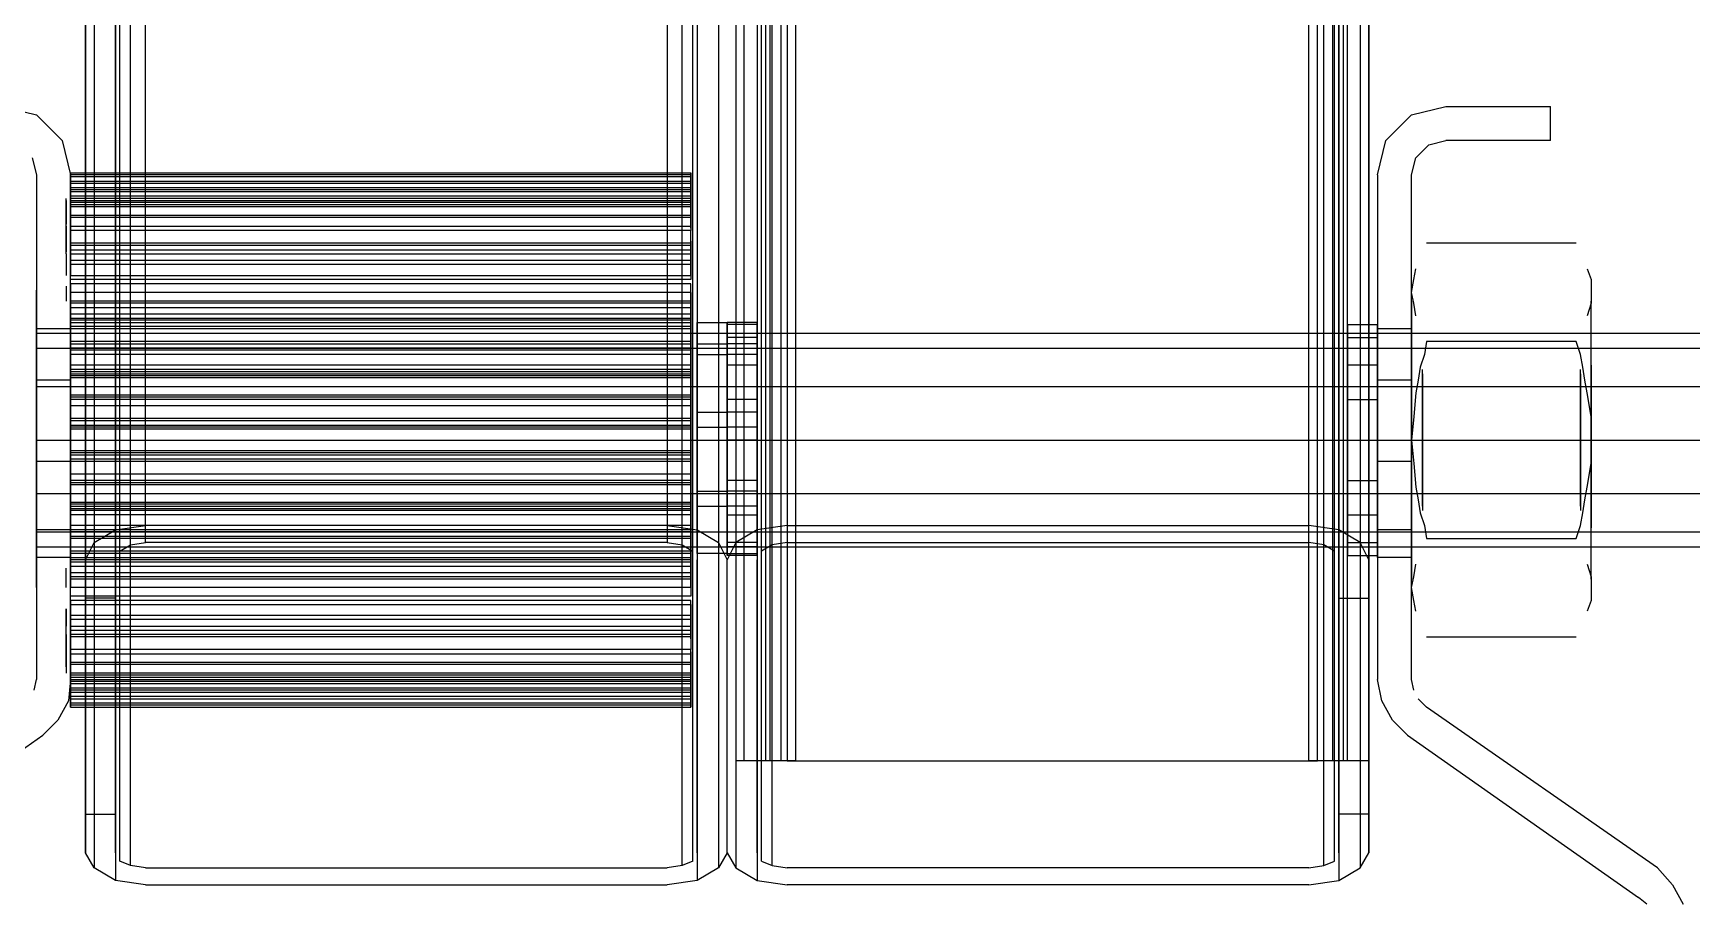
# Model space of a CAD drawing. Extents: x -0.56 to 3.72, y -0.51 to 0.52.
# Drawn here: x -0.4978 to -0.4202, y -0.4656 to -0.425 of the extents above; entities that cross this region are included whole.
import ezdxf

# ---------------------------------------------------------------- set-up
doc = ezdxf.new("R2010")
doc.units = 0
doc.layers.add('OUTLINES', color=7, linetype='Continuous', true_color=0x000009)

msp = doc.modelspace()

# ---------------------------------------------------------------- linework, layer by layer
at = {"layer": 'OUTLINES'}
for p, q in [((-0.4925, -0.448), (-0.4925, 0.4653)), ((-0.4681, 0.4653), (-0.4681, -0.448)), ((-0.4939, 0.4651), (-0.4939, -0.4482)), ((-0.4939, 0.4647), (-0.4939, -0.4482)), ((-0.4925, -0.448), (-0.4925, 0.4649)), ((-0.4681, 0.4649), (-0.4681, -0.448)), ((-0.4667, 0.4651), (-0.4667, -0.4482)), ((-0.4667, 0.4647), (-0.4667, -0.4482)), ((-0.4639, 0.4646), (-0.4639, -0.4482)), ((-0.4625, 0.4648), (-0.4625, -0.448)), ((-0.4381, -0.448), (-0.4381, 0.4648)), ((-0.4367, 0.4646), (-0.4367, -0.4482)), ((-0.4949, 0.4645), (-0.4949, -0.4488)), ((-0.4949, 0.4641), (-0.4949, -0.4488)), ((-0.4937, -0.4492), (-0.4937, 0.4641)), ((-0.4932, -0.4489), (-0.4932, 0.4644)), ((-0.4932, -0.4489), (-0.4932, 0.464)), ((-0.4925, -0.4488), (-0.4925, 0.4645)), ((-0.4925, -0.4488), (-0.4925, 0.4641)), ((-0.4681, 0.4645), (-0.4681, -0.4488)), ((-0.4681, 0.4641), (-0.4681, -0.4488)), ((-0.4674, -0.4489), (-0.4674, 0.4644)), ((-0.4674, -0.4489), (-0.4674, 0.464)), ((-0.4669, -0.4492), (-0.4669, 0.4641)), ((-0.4657, 0.4645), (-0.4657, -0.4488)), ((-0.4657, 0.4641), (-0.4657, -0.4488)), ((-0.4649, 0.464), (-0.4649, -0.4488)), ((-0.4632, -0.4489), (-0.4632, 0.4639)), ((-0.4625, 0.464), (-0.4625, -0.4488)), ((-0.4381, -0.4488), (-0.4381, 0.464)), ((-0.4374, -0.4489), (-0.4374, 0.4639)), ((-0.4357, 0.464), (-0.4357, -0.4488)), ((-0.4953, 0.4637), (-0.4953, -0.4496)), ((-0.4953, 0.4633), (-0.4953, -0.4496)), ((-0.4939, 0.4637), (-0.4939, -0.4496)), ((-0.4939, 0.4633), (-0.4939, -0.4496)), ((-0.4937, -0.4492), (-0.4937, 0.4637)), ((-0.4669, -0.4492), (-0.4669, 0.4637)), ((-0.4637, -0.4492), (-0.4637, 0.4637)), ((-0.4369, -0.4492), (-0.4369, 0.4637)), ((-0.4367, 0.4633), (-0.4367, -0.4496)), ((-0.4353, 0.4633), (-0.4353, -0.4496)), ((-0.4953, -0.4514), (-0.4953, 0.4619)), ((-0.4953, -0.4514), (-0.4953, 0.4615)), ((-0.4939, 0.4619), (-0.4939, -0.4514)), ((-0.4939, 0.4615), (-0.4939, -0.4514)), ((-0.4367, 0.4615), (-0.4367, -0.4514)), ((-0.4353, -0.4514), (-0.4353, 0.4615)), ((-0.4649, 0.459), (-0.4649, -0.459)), ((-0.4645, -0.459), (-0.4645, 0.459)), ((-0.4639, 0.459), (-0.4639, -0.459)), ((-0.4637, -0.459), (-0.4637, 0.459)), ((-0.4635, -0.459), (-0.4635, 0.459)), ((-0.4633, 0.459), (-0.4633, -0.459)), ((-0.4632, -0.459), (-0.4632, 0.459)), ((-0.4628, 0.459), (-0.4628, -0.459)), ((-0.4625, 0.459), (-0.4625, -0.459)), ((-0.4621, 0.459), (-0.4621, -0.459)), ((-0.4381, -0.459), (-0.4381, 0.459)), ((-0.4377, -0.459), (-0.4377, 0.459)), ((-0.4374, -0.459), (-0.4374, 0.459)), ((-0.437, 0.459), (-0.437, -0.459)), ((-0.4369, -0.459), (-0.4369, 0.459)), ((-0.4367, 0.459), (-0.4367, -0.459)), ((-0.4365, 0.459), (-0.4365, -0.459)), ((-0.4363, -0.459), (-0.4363, 0.459)), ((-0.4357, 0.459), (-0.4357, -0.459)), ((-0.4353, 0.459), (-0.4353, -0.459)), ((-0.4953, 0.4518), (-0.4953, -0.4615)), ((-0.4953, 0.4514), (-0.4953, -0.4615)), ((-0.4939, 0.4518), (-0.4939, -0.4615)), ((-0.4939, 0.4514), (-0.4939, -0.4615)), ((-0.4367, 0.4514), (-0.4367, -0.4615)), ((-0.4353, 0.4514), (-0.4353, -0.4615)), ((-0.4953, -0.4633), (-0.4953, 0.45)), ((-0.4939, -0.4633), (-0.4939, 0.45)), ((-0.4953, -0.4633), (-0.4953, 0.4496)), ((-0.4949, 0.4493), (-0.4949, -0.464)), ((-0.4939, -0.4633), (-0.4939, 0.4496)), ((-0.4937, -0.4637), (-0.4937, 0.4496)), ((-0.4937, -0.4637), (-0.4937, 0.4492)), ((-0.4932, -0.4639), (-0.4932, 0.4494)), ((-0.4674, -0.4639), (-0.4674, 0.4494)), ((-0.4669, -0.4637), (-0.4669, 0.4496)), ((-0.4669, -0.4637), (-0.4669, 0.4492)), ((-0.4657, 0.4493), (-0.4657, -0.464)), ((-0.4637, -0.4637), (-0.4637, 0.4492)), ((-0.4369, -0.4637), (-0.4369, 0.4492)), ((-0.4367, -0.4633), (-0.4367, 0.4496)), ((-0.4353, -0.4633), (-0.4353, 0.4496)), ((-0.4949, 0.4489), (-0.4949, -0.464)), ((-0.4939, 0.4487), (-0.4939, -0.4646)), ((-0.4939, 0.4483), (-0.4939, -0.4646)), ((-0.4932, -0.4639), (-0.4932, 0.449)), ((-0.4674, -0.4639), (-0.4674, 0.449)), ((-0.4667, 0.4487), (-0.4667, -0.4646)), ((-0.4667, 0.4483), (-0.4667, -0.4646)), ((-0.4657, 0.4489), (-0.4657, -0.464)), ((-0.4649, 0.4488), (-0.4649, -0.464)), ((-0.4632, -0.4639), (-0.4632, 0.4489)), ((-0.4374, -0.4639), (-0.4374, 0.4489)), ((-0.4357, 0.4488), (-0.4357, -0.464)), ((-0.4639, 0.4482), (-0.4639, -0.4646)), ((-0.4367, 0.4482), (-0.4367, -0.4646)), ((-0.4992, -0.4284), (-0.4976, -0.4288)), ((-0.4976, -0.4288), (-0.4964, -0.43)), ((-0.4345, -0.43), (-0.4333, -0.4288)), ((-0.4333, -0.4288), (-0.4317, -0.4284)), ((-0.4317, -0.4284), (-0.4268, -0.4284)), ((-0.4268, -0.43), (-0.4268, -0.4284)), ((-0.4964, -0.43), (-0.496, -0.4316)), ((-0.4349, -0.4316), (-0.4345, -0.43)), ((-0.4331, -0.4308), (-0.4325, -0.4302)), ((-0.4325, -0.4302), (-0.4317, -0.43)), ((-0.4268, -0.43), (-0.4317, -0.43)), ((-0.4978, -0.4308), (-0.4976, -0.4316)), ((-0.4333, -0.4316), (-0.4331, -0.4308)), ((-0.4976, -0.4316), (-0.4976, -0.4552)), ((-0.496, -0.4315), (-0.496, -0.4322)), ((-0.496, -0.4323), (-0.496, -0.4315)), ((-0.496, -0.4315), (-0.467, -0.4315)), ((-0.496, -0.4552), (-0.496, -0.4316)), ((-0.496, -0.4323), (-0.496, -0.4316)), ((-0.467, -0.4316), (-0.496, -0.4316)), ((-0.496, -0.4324), (-0.496, -0.4317)), ((-0.467, -0.4317), (-0.496, -0.4317)), ((-0.496, -0.4319), (-0.496, -0.4326)), ((-0.496, -0.4319), (-0.467, -0.4319)), ((-0.467, -0.4322), (-0.467, -0.4315)), ((-0.467, -0.4315), (-0.467, -0.4323)), ((-0.467, -0.4316), (-0.467, -0.4323)), ((-0.467, -0.4317), (-0.467, -0.4324)), ((-0.467, -0.4326), (-0.467, -0.4319)), ((-0.4349, -0.4316), (-0.4349, -0.4552)), ((-0.4333, -0.4552), (-0.4333, -0.4316)), ((-0.4962, -0.4335), (-0.4962, -0.4327)), ((-0.496, -0.4327), (-0.496, -0.432)), ((-0.467, -0.432), (-0.496, -0.432)), ((-0.467, -0.4322), (-0.496, -0.4322)), ((-0.496, -0.4329), (-0.496, -0.4322)), ((-0.467, -0.4323), (-0.496, -0.4323)), ((-0.496, -0.4323), (-0.496, -0.433)), ((-0.467, -0.4324), (-0.496, -0.4324)), ((-0.496, -0.4331), (-0.496, -0.4324)), ((-0.467, -0.4326), (-0.496, -0.4326)), ((-0.496, -0.4327), (-0.496, -0.4335)), ((-0.467, -0.4327), (-0.496, -0.4327)), ((-0.467, -0.432), (-0.467, -0.4327)), ((-0.467, -0.4322), (-0.467, -0.4329)), ((-0.467, -0.433), (-0.467, -0.4323)), ((-0.467, -0.4324), (-0.467, -0.4331)), ((-0.4962, -0.4328), (-0.4962, -0.4339)), ((-0.4962, -0.4329), (-0.4962, -0.4336)), ((-0.4962, -0.4341), (-0.4962, -0.433)), ((-0.4962, -0.4339), (-0.4962, -0.4334)), ((-0.496, -0.4328), (-0.496, -0.4335)), ((-0.496, -0.4328), (-0.467, -0.4328)), ((-0.496, -0.4339), (-0.496, -0.4328)), ((-0.496, -0.4336), (-0.496, -0.4329)), ((-0.467, -0.4329), (-0.496, -0.4329)), ((-0.496, -0.4329), (-0.496, -0.4335)), ((-0.496, -0.433), (-0.496, -0.4341)), ((-0.467, -0.433), (-0.496, -0.433)), ((-0.496, -0.4336), (-0.496, -0.433)), ((-0.496, -0.4331), (-0.496, -0.4336)), ((-0.467, -0.4331), (-0.496, -0.4331)), ((-0.496, -0.4334), (-0.496, -0.4339)), ((-0.467, -0.4335), (-0.496, -0.4335)), ((-0.496, -0.4335), (-0.496, -0.434)), ((-0.467, -0.4335), (-0.467, -0.4328)), ((-0.467, -0.4335), (-0.467, -0.4329)), ((-0.467, -0.433), (-0.467, -0.4336)), ((-0.467, -0.4336), (-0.467, -0.4331)), ((-0.467, -0.434), (-0.467, -0.4335)), ((-0.4962, -0.435), (-0.4962, -0.4339)), ((-0.4962, -0.434), (-0.4962, -0.4346)), ((-0.4962, -0.4347), (-0.4962, -0.4341)), ((-0.4962, -0.4341), (-0.4962, -0.4352)), ((-0.496, -0.4336), (-0.496, -0.4341)), ((-0.496, -0.4342), (-0.496, -0.4336)), ((-0.467, -0.4336), (-0.496, -0.4336)), ((-0.496, -0.4339), (-0.496, -0.435)), ((-0.496, -0.4346), (-0.496, -0.434)), ((-0.496, -0.434), (-0.467, -0.434)), ((-0.496, -0.4352), (-0.496, -0.4341)), ((-0.496, -0.4341), (-0.496, -0.4347)), ((-0.496, -0.4342), (-0.496, -0.4348)), ((-0.467, -0.4342), (-0.496, -0.4342)), ((-0.467, -0.4341), (-0.467, -0.4336)), ((-0.467, -0.4336), (-0.467, -0.4342)), ((-0.467, -0.4348), (-0.467, -0.4342)), ((-0.4962, -0.4344), (-0.4962, -0.4351)), ((-0.4962, -0.4353), (-0.4962, -0.4346)), ((-0.496, -0.4351), (-0.496, -0.4344)), ((-0.496, -0.4345), (-0.496, -0.4352)), ((-0.496, -0.4346), (-0.496, -0.4353)), ((-0.496, -0.4353), (-0.496, -0.4347)), ((-0.467, -0.4348), (-0.496, -0.4348)), ((-0.496, -0.4349), (-0.496, -0.4356)), ((-0.467, -0.4349), (-0.496, -0.4349)), ((-0.467, -0.4352), (-0.467, -0.4345)), ((-0.467, -0.4347), (-0.467, -0.4353)), ((-0.467, -0.4356), (-0.467, -0.4349)), ((-0.4256, -0.4348), (-0.4326, -0.4348)), ((-0.4962, -0.4353), (-0.4962, -0.4358)), ((-0.4962, -0.4358), (-0.4962, -0.4363)), ((-0.496, -0.4351), (-0.467, -0.4351)), ((-0.496, -0.4356), (-0.496, -0.4351)), ((-0.496, -0.4352), (-0.496, -0.4358)), ((-0.496, -0.4353), (-0.467, -0.4353)), ((-0.496, -0.4358), (-0.496, -0.4353)), ((-0.496, -0.4359), (-0.496, -0.4353)), ((-0.467, -0.4356), (-0.496, -0.4356)), ((-0.496, -0.4358), (-0.496, -0.4363)), ((-0.496, -0.4365), (-0.496, -0.4358)), ((-0.467, -0.4358), (-0.496, -0.4358)), ((-0.467, -0.4351), (-0.467, -0.4356)), ((-0.467, -0.4358), (-0.467, -0.4352)), ((-0.467, -0.4353), (-0.467, -0.4358)), ((-0.467, -0.4353), (-0.467, -0.4359)), ((-0.467, -0.4363), (-0.467, -0.4358)), ((-0.467, -0.4358), (-0.467, -0.4365)), ((-0.496, -0.4365), (-0.496, -0.4359)), ((-0.496, -0.4363), (-0.467, -0.4363)), ((-0.467, -0.4365), (-0.496, -0.4365)), ((-0.467, -0.4359), (-0.467, -0.4365)), ((-0.4333, -0.4371), (-0.4332, -0.4365)), ((-0.4332, -0.4365), (-0.4331, -0.436)), ((-0.4251, -0.436), (-0.4249, -0.4365)), ((-0.4249, -0.4365), (-0.4249, -0.4371)), ((-0.4976, -0.4375), (-0.4976, -0.437)), ((-0.4976, -0.4371), (-0.4976, -0.4378)), ((-0.4976, -0.4373), (-0.4976, -0.4381)), ((-0.4962, -0.4368), (-0.4962, -0.4375)), ((-0.496, -0.4367), (-0.496, -0.4375)), ((-0.467, -0.4367), (-0.496, -0.4367)), ((-0.496, -0.4375), (-0.496, -0.4368)), ((-0.496, -0.4377), (-0.496, -0.4371)), ((-0.467, -0.4371), (-0.496, -0.4371)), ((-0.467, -0.4375), (-0.467, -0.4367)), ((-0.467, -0.4371), (-0.467, -0.4377)), ((-0.4332, -0.4376), (-0.4333, -0.4371)), ((-0.4249, -0.4371), (-0.4249, -0.4376)), ((-0.4976, -0.4384), (-0.4976, -0.4375)), ((-0.4976, -0.4378), (-0.4976, -0.4387)), ((-0.4976, -0.4381), (-0.4976, -0.4391)), ((-0.467, -0.4375), (-0.496, -0.4375)), ((-0.496, -0.4375), (-0.496, -0.438)), ((-0.496, -0.4376), (-0.496, -0.4384)), ((-0.467, -0.4376), (-0.496, -0.4376)), ((-0.496, -0.4384), (-0.496, -0.4377)), ((-0.496, -0.4387), (-0.496, -0.4378)), ((-0.496, -0.4378), (-0.467, -0.4378)), ((-0.496, -0.438), (-0.496, -0.4385)), ((-0.496, -0.4381), (-0.467, -0.4381)), ((-0.467, -0.438), (-0.467, -0.4375)), ((-0.467, -0.4384), (-0.467, -0.4376)), ((-0.467, -0.4377), (-0.467, -0.4384)), ((-0.467, -0.4378), (-0.467, -0.4387)), ((-0.467, -0.4385), (-0.467, -0.438)), ((-0.4333, -0.4375), (-0.4333, -0.4381)), ((-0.4333, -0.4381), (-0.4333, -0.4386)), ((-0.4331, -0.4382), (-0.4332, -0.4376)), ((-0.4249, -0.4376), (-0.4251, -0.4382)), ((-0.4249, -0.4381), (-0.4249, -0.4375)), ((-0.4249, -0.4386), (-0.4249, -0.4381)), ((-0.4976, -0.4395), (-0.4976, -0.4384)), ((-0.4976, -0.4387), (-0.4976, -0.4399)), ((-0.496, -0.4388), (-0.4976, -0.4388)), ((-0.4976, -0.4412), (-0.4976, -0.4388)), ((-0.496, -0.4388), (-0.496, -0.4383)), ((-0.496, -0.4383), (-0.467, -0.4383)), ((-0.496, -0.439), (-0.496, -0.4384)), ((-0.496, -0.4389), (-0.496, -0.4384)), ((-0.467, -0.4384), (-0.496, -0.4384)), ((-0.496, -0.4385), (-0.467, -0.4385)), ((-0.496, -0.4385), (-0.496, -0.439)), ((-0.496, -0.4387), (-0.496, -0.4393)), ((-0.467, -0.4387), (-0.496, -0.4387)), ((-0.496, -0.4388), (-0.496, -0.4412)), ((-0.496, -0.4388), (-0.496, -0.4397)), ((-0.467, -0.4388), (-0.496, -0.4388)), ((-0.496, -0.4393), (-0.496, -0.4388)), ((-0.496, -0.4394), (-0.496, -0.4388)), ((-0.496, -0.4388), (-0.496, -0.4395)), ((-0.496, -0.4395), (-0.496, -0.4389)), ((-0.467, -0.4383), (-0.467, -0.4388)), ((-0.467, -0.4384), (-0.467, -0.439)), ((-0.467, -0.4384), (-0.467, -0.4389)), ((-0.467, -0.439), (-0.467, -0.4385)), ((-0.467, -0.4393), (-0.467, -0.4387)), ((-0.467, -0.4397), (-0.467, -0.4388)), ((-0.467, -0.4388), (-0.467, -0.4393)), ((-0.467, -0.4388), (-0.467, -0.4394)), ((-0.467, -0.4395), (-0.467, -0.4388)), ((-0.467, -0.4389), (-0.467, -0.4395)), ((-0.4667, -0.4385), (-0.4653, -0.4385)), ((-0.4667, -0.44), (-0.4667, -0.4385)), ((-0.4667, -0.4385), (-0.4667, -0.4395)), ((-0.4639, -0.4385), (-0.4653, -0.4385)), ((-0.4653, -0.4395), (-0.4653, -0.4385)), ((-0.4653, -0.4385), (-0.4653, -0.44)), ((-0.4639, -0.4386), (-0.4653, -0.4386)), ((-0.4653, -0.4392), (-0.4653, -0.4386)), ((-0.4653, -0.4386), (-0.4653, -0.4405)), ((-0.4639, -0.44), (-0.4639, -0.4385)), ((-0.4639, -0.4385), (-0.4639, -0.4395)), ((-0.4639, -0.4405), (-0.4639, -0.4386)), ((-0.4639, -0.4386), (-0.4639, -0.4392)), ((-0.4363, -0.4386), (-0.4349, -0.4386)), ((-0.4363, -0.4386), (-0.4363, -0.4405)), ((-0.4363, -0.4392), (-0.4363, -0.4386)), ((-0.4349, -0.4386), (-0.4349, -0.4392)), ((-0.4349, -0.4405), (-0.4349, -0.4386)), ((-0.4333, -0.4388), (-0.4349, -0.4388)), ((-0.4349, -0.4412), (-0.4349, -0.4388)), ((-0.4333, -0.4386), (-0.4333, -0.4393)), ((-0.4333, -0.4388), (-0.4333, -0.4412)), ((-0.4249, -0.4393), (-0.4249, -0.4386)), ((-0.4976, -0.439), (-0.4185, -0.439)), ((-0.4976, -0.4391), (-0.4976, -0.4404)), ((-0.4976, -0.4397), (-0.4976, -0.4392)), ((-0.4976, -0.4408), (-0.4976, -0.4395)), ((-0.4976, -0.4397), (-0.4185, -0.4397)), ((-0.4976, -0.4405), (-0.4976, -0.4397)), ((-0.496, -0.4395), (-0.496, -0.439)), ((-0.496, -0.4393), (-0.496, -0.44)), ((-0.496, -0.4398), (-0.496, -0.4393)), ((-0.467, -0.4394), (-0.496, -0.4394)), ((-0.496, -0.4394), (-0.496, -0.4399)), ((-0.496, -0.4401), (-0.496, -0.4394)), ((-0.496, -0.44), (-0.496, -0.4395)), ((-0.496, -0.4403), (-0.496, -0.4395)), ((-0.496, -0.4395), (-0.467, -0.4395)), ((-0.496, -0.4395), (-0.496, -0.4402)), ((-0.467, -0.4397), (-0.496, -0.4397)), ((-0.467, -0.439), (-0.467, -0.4395)), ((-0.467, -0.44), (-0.467, -0.4393)), ((-0.467, -0.4393), (-0.467, -0.4398)), ((-0.467, -0.4399), (-0.467, -0.4394)), ((-0.467, -0.4394), (-0.467, -0.4401)), ((-0.467, -0.4395), (-0.467, -0.44)), ((-0.467, -0.4395), (-0.467, -0.4403)), ((-0.467, -0.4402), (-0.467, -0.4395)), ((-0.4667, -0.4395), (-0.4653, -0.4395)), ((-0.4667, -0.4395), (-0.4667, -0.4427)), ((-0.4639, -0.4392), (-0.4653, -0.4392)), ((-0.4653, -0.4421), (-0.4653, -0.4392)), ((-0.4639, -0.4395), (-0.4653, -0.4395)), ((-0.4653, -0.4427), (-0.4653, -0.4395)), ((-0.4639, -0.4392), (-0.4639, -0.4421)), ((-0.4639, -0.4395), (-0.4639, -0.4427)), ((-0.4363, -0.4392), (-0.4349, -0.4392)), ((-0.4363, -0.4421), (-0.4363, -0.4392)), ((-0.4349, -0.4392), (-0.4349, -0.4421)), ((-0.4333, -0.4393), (-0.4333, -0.44)), ((-0.4326, -0.4394), (-0.4327, -0.44)), ((-0.4256, -0.4394), (-0.4326, -0.4394)), ((-0.4254, -0.44), (-0.4256, -0.4394)), ((-0.4249, -0.44), (-0.4249, -0.4393)), ((-0.4976, -0.4399), (-0.4976, -0.4413)), ((-0.4976, -0.4404), (-0.4976, -0.4418)), ((-0.496, -0.4398), (-0.496, -0.4407)), ((-0.467, -0.4398), (-0.496, -0.4398)), ((-0.496, -0.4399), (-0.496, -0.4404)), ((-0.496, -0.44), (-0.496, -0.4408)), ((-0.496, -0.441), (-0.496, -0.44)), ((-0.467, -0.44), (-0.496, -0.44)), ((-0.496, -0.4409), (-0.496, -0.4401)), ((-0.496, -0.4402), (-0.496, -0.4411)), ((-0.496, -0.4412), (-0.496, -0.4403)), ((-0.496, -0.4404), (-0.496, -0.4409)), ((-0.467, -0.4407), (-0.467, -0.4398)), ((-0.467, -0.4404), (-0.467, -0.4399)), ((-0.467, -0.4408), (-0.467, -0.44)), ((-0.467, -0.44), (-0.467, -0.441)), ((-0.467, -0.4401), (-0.467, -0.4409)), ((-0.467, -0.4411), (-0.467, -0.4402)), ((-0.467, -0.4403), (-0.467, -0.4412)), ((-0.467, -0.4409), (-0.467, -0.4404)), ((-0.4667, -0.44), (-0.4653, -0.44)), ((-0.4667, -0.4434), (-0.4667, -0.44)), ((-0.4639, -0.44), (-0.4653, -0.44)), ((-0.4653, -0.44), (-0.4653, -0.4434)), ((-0.4639, -0.4434), (-0.4639, -0.44)), ((-0.4333, -0.4399), (-0.4333, -0.4404)), ((-0.4333, -0.44), (-0.4333, -0.4407)), ((-0.4333, -0.4404), (-0.4333, -0.4409)), ((-0.4327, -0.44), (-0.4329, -0.4406)), ((-0.4253, -0.4406), (-0.4254, -0.44)), ((-0.4249, -0.4404), (-0.4249, -0.4399)), ((-0.4249, -0.4407), (-0.4249, -0.44)), ((-0.4249, -0.4409), (-0.4249, -0.4404)), ((-0.4976, -0.4415), (-0.4976, -0.4405)), ((-0.4976, -0.4423), (-0.4976, -0.4408)), ((-0.496, -0.4412), (-0.4976, -0.4412)), ((-0.4976, -0.445), (-0.4976, -0.4412)), ((-0.496, -0.4405), (-0.496, -0.441)), ((-0.467, -0.4405), (-0.496, -0.4405)), ((-0.467, -0.4407), (-0.496, -0.4407)), ((-0.496, -0.4408), (-0.496, -0.4418)), ((-0.496, -0.4408), (-0.467, -0.4408)), ((-0.496, -0.4413), (-0.496, -0.4408)), ((-0.496, -0.4409), (-0.467, -0.4409)), ((-0.496, -0.4419), (-0.496, -0.4409)), ((-0.467, -0.441), (-0.496, -0.441)), ((-0.496, -0.441), (-0.496, -0.4415)), ((-0.496, -0.4411), (-0.496, -0.442)), ((-0.467, -0.4411), (-0.496, -0.4411)), ((-0.496, -0.4412), (-0.496, -0.445)), ((-0.496, -0.4421), (-0.496, -0.4412)), ((-0.467, -0.441), (-0.467, -0.4405)), ((-0.467, -0.4418), (-0.467, -0.4408)), ((-0.467, -0.4408), (-0.467, -0.4413)), ((-0.467, -0.4409), (-0.467, -0.4419)), ((-0.467, -0.4415), (-0.467, -0.441)), ((-0.467, -0.442), (-0.467, -0.4411)), ((-0.467, -0.4412), (-0.467, -0.4421)), ((-0.4639, -0.4405), (-0.4653, -0.4405)), ((-0.4653, -0.4405), (-0.4653, -0.444)), ((-0.4639, -0.444), (-0.4639, -0.4405)), ((-0.4349, -0.4405), (-0.4363, -0.4405)), ((-0.4363, -0.4405), (-0.4363, -0.444)), ((-0.4349, -0.444), (-0.4349, -0.4405)), ((-0.4333, -0.4412), (-0.4349, -0.4412)), ((-0.4349, -0.445), (-0.4349, -0.4412)), ((-0.4333, -0.4411), (-0.4333, -0.4405)), ((-0.4333, -0.4407), (-0.4333, -0.4415)), ((-0.4333, -0.4409), (-0.4333, -0.4415)), ((-0.4333, -0.4417), (-0.4333, -0.4411)), ((-0.4333, -0.4412), (-0.4333, -0.445)), ((-0.433, -0.4412), (-0.4331, -0.4418)), ((-0.4329, -0.4406), (-0.433, -0.4412)), ((-0.4328, -0.4412), (-0.4328, -0.4407)), ((-0.4328, -0.4409), (-0.4328, -0.4414)), ((-0.4328, -0.4417), (-0.4328, -0.4412)), ((-0.4254, -0.4412), (-0.4254, -0.4407)), ((-0.4254, -0.4409), (-0.4254, -0.4414)), ((-0.4254, -0.4417), (-0.4254, -0.4412)), ((-0.4252, -0.4412), (-0.4253, -0.4406)), ((-0.4251, -0.4418), (-0.4252, -0.4412)), ((-0.4249, -0.4405), (-0.4249, -0.4411)), ((-0.4249, -0.4415), (-0.4249, -0.4407)), ((-0.4249, -0.4415), (-0.4249, -0.4409)), ((-0.4249, -0.4411), (-0.4249, -0.4417)), ((-0.4976, -0.4413), (-0.4976, -0.4428)), ((-0.4976, -0.4415), (-0.4185, -0.4415)), ((-0.4976, -0.4415), (-0.4976, -0.4427)), ((-0.4976, -0.4418), (-0.4976, -0.4433)), ((-0.496, -0.4418), (-0.496, -0.4413)), ((-0.496, -0.4415), (-0.496, -0.442)), ((-0.496, -0.4418), (-0.496, -0.4428)), ((-0.496, -0.4424), (-0.496, -0.4418)), ((-0.467, -0.4419), (-0.496, -0.4419)), ((-0.496, -0.4419), (-0.496, -0.4424)), ((-0.496, -0.4429), (-0.496, -0.4419)), ((-0.467, -0.442), (-0.496, -0.442)), ((-0.496, -0.442), (-0.496, -0.443)), ((-0.467, -0.4413), (-0.467, -0.4418)), ((-0.467, -0.442), (-0.467, -0.4415)), ((-0.467, -0.4428), (-0.467, -0.4418)), ((-0.467, -0.4418), (-0.467, -0.4424)), ((-0.467, -0.4424), (-0.467, -0.4419)), ((-0.467, -0.4419), (-0.467, -0.4429)), ((-0.467, -0.443), (-0.467, -0.442)), ((-0.4333, -0.4415), (-0.4333, -0.4421)), ((-0.4333, -0.4415), (-0.4333, -0.4423)), ((-0.4333, -0.4424), (-0.4333, -0.4417)), ((-0.4331, -0.4418), (-0.4332, -0.4429)), ((-0.4328, -0.4414), (-0.4328, -0.4419)), ((-0.4328, -0.4423), (-0.4328, -0.4417)), ((-0.4328, -0.4419), (-0.4328, -0.4425)), ((-0.4254, -0.4414), (-0.4254, -0.4419)), ((-0.4254, -0.4423), (-0.4254, -0.4417)), ((-0.4254, -0.4419), (-0.4254, -0.4425)), ((-0.4249, -0.4429), (-0.4251, -0.4418)), ((-0.4249, -0.4421), (-0.4249, -0.4415)), ((-0.4249, -0.4423), (-0.4249, -0.4415)), ((-0.4249, -0.4417), (-0.4249, -0.4424)), ((-0.4976, -0.4439), (-0.4976, -0.4423)), ((-0.4976, -0.4427), (-0.4976, -0.444)), ((-0.4976, -0.4428), (-0.4976, -0.4444)), ((-0.496, -0.4432), (-0.496, -0.4421)), ((-0.496, -0.4421), (-0.496, -0.4431)), ((-0.467, -0.4421), (-0.496, -0.4421)), ((-0.496, -0.4424), (-0.496, -0.443)), ((-0.496, -0.4434), (-0.496, -0.4424)), ((-0.467, -0.4424), (-0.496, -0.4424)), ((-0.496, -0.4428), (-0.496, -0.4438)), ((-0.467, -0.4421), (-0.467, -0.4432)), ((-0.467, -0.4431), (-0.467, -0.4421)), ((-0.467, -0.443), (-0.467, -0.4424)), ((-0.467, -0.4424), (-0.467, -0.4434)), ((-0.467, -0.4438), (-0.467, -0.4428)), ((-0.4667, -0.4427), (-0.4653, -0.4427)), ((-0.4667, -0.4427), (-0.4667, -0.4464)), ((-0.4639, -0.4421), (-0.4653, -0.4421)), ((-0.4653, -0.4459), (-0.4653, -0.4421)), ((-0.4639, -0.4427), (-0.4653, -0.4427)), ((-0.4653, -0.4464), (-0.4653, -0.4427)), ((-0.4639, -0.4421), (-0.4639, -0.4459)), ((-0.4639, -0.4427), (-0.4639, -0.4464)), ((-0.4363, -0.4421), (-0.4349, -0.4421)), ((-0.4363, -0.4459), (-0.4363, -0.4421)), ((-0.4349, -0.4421), (-0.4349, -0.4459)), ((-0.4333, -0.4421), (-0.4333, -0.4428)), ((-0.4333, -0.4423), (-0.4333, -0.4432)), ((-0.4333, -0.4431), (-0.4333, -0.4424)), ((-0.4333, -0.4428), (-0.4333, -0.4435)), ((-0.4328, -0.4429), (-0.4328, -0.4423)), ((-0.4328, -0.4425), (-0.4328, -0.4431)), ((-0.4254, -0.4429), (-0.4254, -0.4423)), ((-0.4254, -0.4425), (-0.4254, -0.4431)), ((-0.4249, -0.4428), (-0.4249, -0.4421)), ((-0.4249, -0.4432), (-0.4249, -0.4423)), ((-0.4249, -0.4424), (-0.4249, -0.4431)), ((-0.4249, -0.4435), (-0.4249, -0.4428)), ((-0.4976, -0.4433), (-0.4976, -0.4449)), ((-0.496, -0.4439), (-0.496, -0.4429)), ((-0.496, -0.443), (-0.496, -0.4435)), ((-0.467, -0.443), (-0.496, -0.443)), ((-0.496, -0.443), (-0.496, -0.4436)), ((-0.496, -0.443), (-0.496, -0.4441)), ((-0.467, -0.4431), (-0.496, -0.4431)), ((-0.496, -0.4442), (-0.496, -0.4432)), ((-0.496, -0.4433), (-0.467, -0.4433)), ((-0.496, -0.4439), (-0.496, -0.4433)), ((-0.467, -0.4434), (-0.496, -0.4434)), ((-0.496, -0.4435), (-0.496, -0.4445)), ((-0.467, -0.4435), (-0.496, -0.4435)), ((-0.467, -0.4429), (-0.467, -0.4439)), ((-0.467, -0.4435), (-0.467, -0.443)), ((-0.467, -0.4436), (-0.467, -0.443)), ((-0.467, -0.4441), (-0.467, -0.443)), ((-0.467, -0.4432), (-0.467, -0.4442)), ((-0.467, -0.4433), (-0.467, -0.4439)), ((-0.467, -0.4445), (-0.467, -0.4435)), ((-0.4667, -0.4434), (-0.4653, -0.4434)), ((-0.4667, -0.4471), (-0.4667, -0.4434)), ((-0.4639, -0.4434), (-0.4653, -0.4434)), ((-0.4653, -0.4434), (-0.4653, -0.4471)), ((-0.4639, -0.4471), (-0.4639, -0.4434)), ((-0.4332, -0.4429), (-0.4333, -0.444)), ((-0.4333, -0.4438), (-0.4333, -0.4431)), ((-0.4333, -0.4432), (-0.4333, -0.444)), ((-0.4333, -0.4435), (-0.4333, -0.4442)), ((-0.4328, -0.4436), (-0.4328, -0.4429)), ((-0.4328, -0.4431), (-0.4328, -0.4438)), ((-0.4254, -0.4436), (-0.4254, -0.4429)), ((-0.4254, -0.4431), (-0.4254, -0.4438)), ((-0.4249, -0.444), (-0.4249, -0.4429)), ((-0.4249, -0.4431), (-0.4249, -0.4438)), ((-0.4249, -0.444), (-0.4249, -0.4432)), ((-0.4249, -0.4442), (-0.4249, -0.4435)), ((-0.4976, -0.4454), (-0.4976, -0.4439)), ((-0.4976, -0.444), (-0.4185, -0.444)), ((-0.4976, -0.444), (-0.4976, -0.4453)), ((-0.496, -0.4436), (-0.496, -0.4441)), ((-0.496, -0.4438), (-0.496, -0.4448)), ((-0.496, -0.4444), (-0.496, -0.4439)), ((-0.496, -0.445), (-0.496, -0.4439)), ((-0.496, -0.4441), (-0.496, -0.4447)), ((-0.496, -0.4441), (-0.496, -0.4451)), ((-0.496, -0.4452), (-0.496, -0.4442)), ((-0.467, -0.4441), (-0.467, -0.4436)), ((-0.467, -0.4448), (-0.467, -0.4438)), ((-0.467, -0.4439), (-0.467, -0.4444)), ((-0.467, -0.4439), (-0.467, -0.445)), ((-0.467, -0.4447), (-0.467, -0.4441)), ((-0.467, -0.4451), (-0.467, -0.4441)), ((-0.467, -0.4442), (-0.467, -0.4452)), ((-0.4639, -0.444), (-0.4653, -0.444)), ((-0.4653, -0.444), (-0.4653, -0.4475)), ((-0.4639, -0.4475), (-0.4639, -0.444)), ((-0.4363, -0.444), (-0.4349, -0.444)), ((-0.4363, -0.444), (-0.4363, -0.4475)), ((-0.4349, -0.4475), (-0.4349, -0.444)), ((-0.4333, -0.4445), (-0.4333, -0.4438)), ((-0.4333, -0.444), (-0.4333, -0.4448)), ((-0.4333, -0.444), (-0.4332, -0.4451)), ((-0.4333, -0.4442), (-0.4333, -0.4449)), ((-0.4328, -0.4442), (-0.4328, -0.4436)), ((-0.4328, -0.4438), (-0.4328, -0.4444)), ((-0.4328, -0.4449), (-0.4328, -0.4442)), ((-0.4254, -0.4442), (-0.4254, -0.4436)), ((-0.4254, -0.4438), (-0.4254, -0.4444)), ((-0.4254, -0.4449), (-0.4254, -0.4442)), ((-0.4249, -0.4438), (-0.4249, -0.4445)), ((-0.4249, -0.4448), (-0.4249, -0.444)), ((-0.4249, -0.4451), (-0.4249, -0.444)), ((-0.4249, -0.4449), (-0.4249, -0.4442)), ((-0.4976, -0.4444), (-0.4976, -0.4459)), ((-0.4976, -0.4449), (-0.4976, -0.4464)), ((-0.496, -0.445), (-0.4976, -0.445)), ((-0.4976, -0.4482), (-0.4976, -0.445)), ((-0.496, -0.445), (-0.496, -0.4444)), ((-0.467, -0.4445), (-0.496, -0.4445)), ((-0.496, -0.445), (-0.496, -0.4445)), ((-0.496, -0.4446), (-0.496, -0.4456)), ((-0.467, -0.4446), (-0.496, -0.4446)), ((-0.496, -0.4447), (-0.467, -0.4447)), ((-0.496, -0.4448), (-0.496, -0.4459)), ((-0.496, -0.4459), (-0.496, -0.4449)), ((-0.467, -0.4449), (-0.496, -0.4449)), ((-0.496, -0.445), (-0.496, -0.4482)), ((-0.496, -0.4456), (-0.496, -0.445)), ((-0.467, -0.445), (-0.496, -0.445)), ((-0.496, -0.446), (-0.496, -0.445)), ((-0.496, -0.4451), (-0.496, -0.4461)), ((-0.467, -0.4444), (-0.467, -0.445)), ((-0.467, -0.4445), (-0.467, -0.445)), ((-0.467, -0.4456), (-0.467, -0.4446)), ((-0.467, -0.4459), (-0.467, -0.4448)), ((-0.467, -0.4449), (-0.467, -0.4459)), ((-0.467, -0.445), (-0.467, -0.4456)), ((-0.467, -0.445), (-0.467, -0.446)), ((-0.467, -0.4461), (-0.467, -0.4451)), ((-0.4333, -0.445), (-0.4349, -0.445)), ((-0.4349, -0.4482), (-0.4349, -0.445)), ((-0.4333, -0.4452), (-0.4333, -0.4445)), ((-0.4333, -0.4448), (-0.4333, -0.4457)), ((-0.4333, -0.4449), (-0.4333, -0.4456)), ((-0.4333, -0.445), (-0.4333, -0.4482)), ((-0.4332, -0.4451), (-0.4331, -0.4462)), ((-0.4328, -0.4444), (-0.4328, -0.4451)), ((-0.4328, -0.4455), (-0.4328, -0.4449)), ((-0.4328, -0.4451), (-0.4328, -0.4457)), ((-0.4254, -0.4444), (-0.4254, -0.4451)), ((-0.4254, -0.4455), (-0.4254, -0.4449)), ((-0.4254, -0.4451), (-0.4254, -0.4457)), ((-0.4251, -0.4462), (-0.4249, -0.4451)), ((-0.4249, -0.4445), (-0.4249, -0.4452)), ((-0.4249, -0.4457), (-0.4249, -0.4448)), ((-0.4249, -0.4456), (-0.4249, -0.4449)), ((-0.4976, -0.4453), (-0.4976, -0.4465)), ((-0.4976, -0.4469), (-0.4976, -0.4454)), ((-0.4976, -0.4459), (-0.4976, -0.4474)), ((-0.496, -0.4462), (-0.496, -0.4452)), ((-0.496, -0.4461), (-0.496, -0.4456)), ((-0.467, -0.4456), (-0.496, -0.4456)), ((-0.496, -0.4456), (-0.496, -0.4462)), ((-0.496, -0.4459), (-0.496, -0.4468)), ((-0.467, -0.4459), (-0.496, -0.4459)), ((-0.467, -0.4452), (-0.467, -0.4462)), ((-0.467, -0.4456), (-0.467, -0.4461)), ((-0.467, -0.4462), (-0.467, -0.4456)), ((-0.467, -0.4468), (-0.467, -0.4459)), ((-0.4639, -0.4459), (-0.4653, -0.4459)), ((-0.4653, -0.4488), (-0.4653, -0.4459)), ((-0.4639, -0.4459), (-0.4639, -0.4488)), ((-0.4363, -0.4459), (-0.4349, -0.4459)), ((-0.4363, -0.4488), (-0.4363, -0.4459)), ((-0.4349, -0.4459), (-0.4349, -0.4488)), ((-0.4333, -0.4459), (-0.4333, -0.4452)), ((-0.4333, -0.4456), (-0.4333, -0.4463)), ((-0.4333, -0.4457), (-0.4333, -0.4465)), ((-0.4333, -0.4465), (-0.4333, -0.4459)), ((-0.4328, -0.4461), (-0.4328, -0.4455)), ((-0.4328, -0.4457), (-0.4328, -0.4463)), ((-0.4254, -0.4461), (-0.4254, -0.4455)), ((-0.4254, -0.4457), (-0.4254, -0.4463)), ((-0.4249, -0.4452), (-0.4249, -0.4459)), ((-0.4249, -0.4463), (-0.4249, -0.4456)), ((-0.4249, -0.4465), (-0.4249, -0.4457)), ((-0.4249, -0.4459), (-0.4249, -0.4465)), ((-0.4976, -0.4464), (-0.4976, -0.4478)), ((-0.4976, -0.4465), (-0.4185, -0.4465)), ((-0.4976, -0.4465), (-0.4976, -0.4475)), ((-0.496, -0.446), (-0.496, -0.4469)), ((-0.467, -0.446), (-0.496, -0.446)), ((-0.496, -0.4465), (-0.496, -0.446)), ((-0.467, -0.4461), (-0.496, -0.4461)), ((-0.496, -0.4461), (-0.496, -0.4471)), ((-0.496, -0.4472), (-0.496, -0.4462)), ((-0.496, -0.4462), (-0.496, -0.4467)), ((-0.496, -0.447), (-0.496, -0.4465)), ((-0.467, -0.4469), (-0.467, -0.446)), ((-0.467, -0.446), (-0.467, -0.4465)), ((-0.467, -0.4471), (-0.467, -0.4461)), ((-0.467, -0.4462), (-0.467, -0.4472)), ((-0.467, -0.4467), (-0.467, -0.4462)), ((-0.467, -0.4465), (-0.467, -0.447)), ((-0.4667, -0.4464), (-0.4653, -0.4464)), ((-0.4667, -0.4464), (-0.4667, -0.449)), ((-0.4639, -0.4464), (-0.4653, -0.4464)), ((-0.4653, -0.449), (-0.4653, -0.4464)), ((-0.4639, -0.4464), (-0.4639, -0.449)), ((-0.4333, -0.4463), (-0.4333, -0.4469)), ((-0.4333, -0.4471), (-0.4333, -0.4465)), ((-0.4333, -0.4465), (-0.4333, -0.4473)), ((-0.4331, -0.4462), (-0.433, -0.4468)), ((-0.4328, -0.4466), (-0.4328, -0.4461)), ((-0.4328, -0.4463), (-0.4328, -0.4468)), ((-0.4328, -0.4471), (-0.4328, -0.4466)), ((-0.4254, -0.4466), (-0.4254, -0.4461)), ((-0.4254, -0.4463), (-0.4254, -0.4468)), ((-0.4254, -0.4471), (-0.4254, -0.4466)), ((-0.4252, -0.4468), (-0.4251, -0.4462)), ((-0.4249, -0.4469), (-0.4249, -0.4463)), ((-0.4249, -0.4465), (-0.4249, -0.4471)), ((-0.4249, -0.4473), (-0.4249, -0.4465)), ((-0.4976, -0.4483), (-0.4976, -0.4469)), ((-0.4976, -0.4474), (-0.4976, -0.4487)), ((-0.496, -0.4467), (-0.496, -0.4472)), ((-0.496, -0.4468), (-0.496, -0.4477)), ((-0.496, -0.4469), (-0.467, -0.4469)), ((-0.496, -0.4478), (-0.496, -0.4469)), ((-0.496, -0.4475), (-0.496, -0.447)), ((-0.496, -0.447), (-0.496, -0.448)), ((-0.467, -0.447), (-0.496, -0.447)), ((-0.496, -0.4471), (-0.467, -0.4471)), ((-0.496, -0.4476), (-0.496, -0.4471)), ((-0.496, -0.4471), (-0.496, -0.4479)), ((-0.496, -0.448), (-0.496, -0.4472)), ((-0.496, -0.4472), (-0.467, -0.4472)), ((-0.496, -0.4482), (-0.496, -0.4473)), ((-0.467, -0.4473), (-0.496, -0.4473)), ((-0.467, -0.4472), (-0.467, -0.4467)), ((-0.467, -0.4477), (-0.467, -0.4468)), ((-0.467, -0.4469), (-0.467, -0.4478)), ((-0.467, -0.447), (-0.467, -0.4475)), ((-0.467, -0.448), (-0.467, -0.447)), ((-0.467, -0.4471), (-0.467, -0.4476)), ((-0.467, -0.4479), (-0.467, -0.4471)), ((-0.467, -0.4472), (-0.467, -0.448)), ((-0.467, -0.4473), (-0.467, -0.4482)), ((-0.4667, -0.4471), (-0.4653, -0.4471)), ((-0.4667, -0.4493), (-0.4667, -0.4471)), ((-0.4639, -0.4471), (-0.4653, -0.4471)), ((-0.4653, -0.4471), (-0.4653, -0.4493)), ((-0.4639, -0.4493), (-0.4639, -0.4471)), ((-0.4333, -0.4469), (-0.4333, -0.4475)), ((-0.4333, -0.4476), (-0.4333, -0.4471)), ((-0.4333, -0.4473), (-0.4333, -0.448)), ((-0.433, -0.4468), (-0.4329, -0.4474)), ((-0.4329, -0.4474), (-0.4327, -0.448)), ((-0.4328, -0.4468), (-0.4328, -0.4473)), ((-0.4254, -0.4468), (-0.4254, -0.4473)), ((-0.4254, -0.448), (-0.4253, -0.4474)), ((-0.4253, -0.4474), (-0.4252, -0.4468)), ((-0.4249, -0.4475), (-0.4249, -0.4469)), ((-0.4249, -0.4471), (-0.4249, -0.4476)), ((-0.4249, -0.448), (-0.4249, -0.4473)), ((-0.4976, -0.4475), (-0.4976, -0.4483)), ((-0.4976, -0.4478), (-0.4976, -0.4491)), ((-0.496, -0.4482), (-0.4976, -0.4482)), ((-0.4976, -0.4495), (-0.4976, -0.4482)), ((-0.467, -0.4475), (-0.496, -0.4475)), ((-0.496, -0.4481), (-0.496, -0.4476)), ((-0.496, -0.4477), (-0.496, -0.4485)), ((-0.496, -0.4485), (-0.496, -0.4478)), ((-0.496, -0.4479), (-0.496, -0.4486)), ((-0.496, -0.448), (-0.496, -0.4485)), ((-0.496, -0.4487), (-0.496, -0.448)), ((-0.467, -0.448), (-0.496, -0.448)), ((-0.496, -0.4486), (-0.496, -0.4481)), ((-0.496, -0.4495), (-0.496, -0.4482)), ((-0.467, -0.4482), (-0.496, -0.4482)), ((-0.496, -0.4482), (-0.496, -0.4487)), ((-0.4949, -0.4488), (-0.4939, -0.4482)), ((-0.4939, -0.4482), (-0.4925, -0.448)), ((-0.4681, -0.448), (-0.4925, -0.448)), ((-0.4681, -0.448), (-0.4667, -0.4482)), ((-0.467, -0.4476), (-0.467, -0.4481)), ((-0.467, -0.4485), (-0.467, -0.4477)), ((-0.467, -0.4478), (-0.467, -0.4485)), ((-0.467, -0.4486), (-0.467, -0.4479)), ((-0.467, -0.4485), (-0.467, -0.448)), ((-0.467, -0.448), (-0.467, -0.4487)), ((-0.467, -0.4481), (-0.467, -0.4486)), ((-0.467, -0.4487), (-0.467, -0.4482)), ((-0.4667, -0.4482), (-0.4657, -0.4488)), ((-0.4653, -0.4475), (-0.4639, -0.4475)), ((-0.4653, -0.4475), (-0.4653, -0.4494)), ((-0.4639, -0.4482), (-0.4649, -0.4488)), ((-0.4639, -0.4494), (-0.4639, -0.4475)), ((-0.4625, -0.448), (-0.4639, -0.4482)), ((-0.4625, -0.448), (-0.4381, -0.448)), ((-0.4367, -0.4482), (-0.4381, -0.448)), ((-0.4357, -0.4488), (-0.4367, -0.4482)), ((-0.4363, -0.4475), (-0.4349, -0.4475)), ((-0.4363, -0.4475), (-0.4363, -0.4494)), ((-0.4349, -0.4494), (-0.4349, -0.4475)), ((-0.4333, -0.4482), (-0.4349, -0.4482)), ((-0.4349, -0.4495), (-0.4349, -0.4482)), ((-0.4333, -0.4481), (-0.4333, -0.4476)), ((-0.4333, -0.448), (-0.4333, -0.4487)), ((-0.4333, -0.4495), (-0.4333, -0.4482)), ((-0.4327, -0.448), (-0.4326, -0.4486)), ((-0.4256, -0.4486), (-0.4254, -0.448)), ((-0.4249, -0.4476), (-0.4249, -0.4481)), ((-0.4249, -0.4487), (-0.4249, -0.448)), ((-0.4976, -0.4483), (-0.4185, -0.4483)), ((-0.4976, -0.4494), (-0.4976, -0.4483)), ((-0.4976, -0.4483), (-0.4976, -0.4488)), ((-0.4976, -0.4487), (-0.4976, -0.4498)), ((-0.4976, -0.449), (-0.4185, -0.449)), ((-0.496, -0.4492), (-0.496, -0.4483)), ((-0.467, -0.4483), (-0.496, -0.4483)), ((-0.496, -0.4485), (-0.496, -0.449)), ((-0.496, -0.4485), (-0.496, -0.4491)), ((-0.496, -0.4485), (-0.467, -0.4485)), ((-0.496, -0.4492), (-0.496, -0.4485)), ((-0.467, -0.4486), (-0.496, -0.4486)), ((-0.496, -0.4486), (-0.496, -0.4492)), ((-0.496, -0.4493), (-0.496, -0.4487)), ((-0.496, -0.4487), (-0.496, -0.4492)), ((-0.496, -0.449), (-0.496, -0.4496)), ((-0.496, -0.4495), (-0.496, -0.449)), ((-0.4953, -0.4496), (-0.4949, -0.4488)), ((-0.4937, -0.4492), (-0.4932, -0.4489)), ((-0.4932, -0.4489), (-0.4925, -0.4488)), ((-0.4681, -0.4488), (-0.4925, -0.4488)), ((-0.4681, -0.4488), (-0.4674, -0.4489)), ((-0.4674, -0.4489), (-0.4669, -0.4492)), ((-0.467, -0.4483), (-0.467, -0.4492)), ((-0.467, -0.449), (-0.467, -0.4485)), ((-0.467, -0.4491), (-0.467, -0.4485)), ((-0.467, -0.4485), (-0.467, -0.4492)), ((-0.467, -0.4492), (-0.467, -0.4486)), ((-0.467, -0.4487), (-0.467, -0.4493)), ((-0.467, -0.4492), (-0.467, -0.4487)), ((-0.467, -0.4496), (-0.467, -0.449)), ((-0.467, -0.449), (-0.467, -0.4495)), ((-0.4667, -0.449), (-0.4653, -0.449)), ((-0.4657, -0.4488), (-0.4653, -0.4496)), ((-0.4639, -0.4488), (-0.4653, -0.4488)), ((-0.4653, -0.4494), (-0.4653, -0.4488)), ((-0.4649, -0.4488), (-0.4653, -0.4496)), ((-0.4639, -0.449), (-0.4653, -0.449)), ((-0.4639, -0.4488), (-0.4639, -0.4494)), ((-0.4632, -0.4489), (-0.4637, -0.4492)), ((-0.4625, -0.4488), (-0.4632, -0.4489)), ((-0.4625, -0.4488), (-0.4381, -0.4488)), ((-0.4374, -0.4489), (-0.4381, -0.4488)), ((-0.4369, -0.4492), (-0.4374, -0.4489)), ((-0.4363, -0.4488), (-0.4349, -0.4488)), ((-0.4363, -0.4494), (-0.4363, -0.4488)), ((-0.4353, -0.4496), (-0.4357, -0.4488)), ((-0.4349, -0.4488), (-0.4349, -0.4494)), ((-0.4333, -0.4487), (-0.4333, -0.4494)), ((-0.4326, -0.4486), (-0.4256, -0.4486)), ((-0.4249, -0.4494), (-0.4249, -0.4487)), ((-0.4976, -0.4491), (-0.4976, -0.4501)), ((-0.4976, -0.4503), (-0.4976, -0.4494)), ((-0.496, -0.4495), (-0.4976, -0.4495)), ((-0.496, -0.4491), (-0.496, -0.4496)), ((-0.467, -0.4492), (-0.496, -0.4492)), ((-0.496, -0.4492), (-0.496, -0.4497)), ((-0.496, -0.4493), (-0.496, -0.4502)), ((-0.467, -0.4493), (-0.496, -0.4493)), ((-0.496, -0.4495), (-0.467, -0.4495)), ((-0.496, -0.45), (-0.496, -0.4495)), ((-0.496, -0.4496), (-0.496, -0.4503)), ((-0.496, -0.4504), (-0.496, -0.4496)), ((-0.467, -0.4496), (-0.496, -0.4496)), ((-0.496, -0.4497), (-0.467, -0.4497)), ((-0.4953, -0.4514), (-0.4953, -0.4496)), ((-0.4939, -0.4496), (-0.4939, -0.4514)), ((-0.467, -0.4496), (-0.467, -0.4491)), ((-0.467, -0.4497), (-0.467, -0.4492)), ((-0.467, -0.4502), (-0.467, -0.4493)), ((-0.467, -0.4495), (-0.467, -0.45)), ((-0.467, -0.4503), (-0.467, -0.4496)), ((-0.467, -0.4496), (-0.467, -0.4504)), ((-0.4653, -0.4493), (-0.4667, -0.4493)), ((-0.4667, -0.4633), (-0.4667, -0.4496)), ((-0.4653, -0.4493), (-0.4639, -0.4493)), ((-0.4639, -0.4494), (-0.4653, -0.4494)), ((-0.4653, -0.4633), (-0.4653, -0.4496)), ((-0.4639, -0.4633), (-0.4639, -0.4496)), ((-0.4367, -0.4496), (-0.4367, -0.4514)), ((-0.4363, -0.4494), (-0.4349, -0.4494)), ((-0.4353, -0.4514), (-0.4353, -0.4496)), ((-0.4333, -0.4495), (-0.4349, -0.4495)), ((-0.4333, -0.4494), (-0.4333, -0.4499)), ((-0.4249, -0.4499), (-0.4249, -0.4494)), ((-0.4976, -0.4498), (-0.4976, -0.4506)), ((-0.4976, -0.4501), (-0.4976, -0.4508)), ((-0.4976, -0.4509), (-0.4976, -0.4503)), ((-0.4962, -0.4507), (-0.4962, -0.45)), ((-0.4962, -0.4509), (-0.4962, -0.4502)), ((-0.496, -0.4499), (-0.467, -0.4499)), ((-0.496, -0.45), (-0.496, -0.4507)), ((-0.496, -0.4505), (-0.496, -0.45)), ((-0.496, -0.4502), (-0.496, -0.4509)), ((-0.496, -0.4502), (-0.467, -0.4502)), ((-0.496, -0.4503), (-0.496, -0.4509)), ((-0.467, -0.4504), (-0.496, -0.4504)), ((-0.496, -0.4513), (-0.496, -0.4505)), ((-0.467, -0.4505), (-0.496, -0.4505)), ((-0.467, -0.45), (-0.467, -0.4505)), ((-0.467, -0.4509), (-0.467, -0.4503)), ((-0.467, -0.4505), (-0.467, -0.4513)), ((-0.4333, -0.4499), (-0.4333, -0.4505)), ((-0.4333, -0.4509), (-0.4332, -0.4504)), ((-0.4332, -0.4504), (-0.4331, -0.4498)), ((-0.4251, -0.4498), (-0.4249, -0.4504)), ((-0.4249, -0.4505), (-0.4249, -0.4499)), ((-0.4249, -0.4504), (-0.4249, -0.4509)), ((-0.4976, -0.4506), (-0.4976, -0.4511)), ((-0.467, -0.4509), (-0.496, -0.4509)), ((-0.467, -0.4513), (-0.496, -0.4513)), ((-0.4332, -0.4515), (-0.4333, -0.4509)), ((-0.4249, -0.4509), (-0.4249, -0.4515)), ((-0.4962, -0.4519), (-0.4962, -0.4527)), ((-0.4962, -0.4524), (-0.4962, -0.4519)), ((-0.4962, -0.4528), (-0.4962, -0.452)), ((-0.496, -0.4515), (-0.496, -0.4522)), ((-0.467, -0.4515), (-0.496, -0.4515)), ((-0.496, -0.4515), (-0.496, -0.4521)), ((-0.496, -0.4517), (-0.467, -0.4517)), ((-0.496, -0.4522), (-0.496, -0.4517)), ((-0.496, -0.4527), (-0.496, -0.4519)), ((-0.496, -0.4519), (-0.496, -0.4524)), ((-0.496, -0.452), (-0.496, -0.4528)), ((-0.496, -0.4521), (-0.496, -0.4527)), ((-0.4939, -0.4514), (-0.4953, -0.4514)), ((-0.467, -0.4522), (-0.467, -0.4515)), ((-0.467, -0.4521), (-0.467, -0.4515)), ((-0.467, -0.4517), (-0.467, -0.4522)), ((-0.467, -0.4527), (-0.467, -0.4521)), ((-0.4367, -0.4514), (-0.4353, -0.4514)), ((-0.4331, -0.452), (-0.4332, -0.4515)), ((-0.4249, -0.4515), (-0.4251, -0.452)), ((-0.4962, -0.4535), (-0.4962, -0.4528)), ((-0.467, -0.4522), (-0.496, -0.4522)), ((-0.496, -0.4522), (-0.496, -0.4527)), ((-0.496, -0.4528), (-0.496, -0.4522)), ((-0.496, -0.4531), (-0.496, -0.4524)), ((-0.467, -0.4524), (-0.496, -0.4524)), ((-0.496, -0.4524), (-0.496, -0.4529)), ((-0.496, -0.4527), (-0.467, -0.4527)), ((-0.496, -0.4527), (-0.496, -0.4533)), ((-0.496, -0.4528), (-0.496, -0.4535)), ((-0.467, -0.4527), (-0.467, -0.4522)), ((-0.467, -0.4522), (-0.467, -0.4528)), ((-0.467, -0.4524), (-0.467, -0.4531)), ((-0.467, -0.4529), (-0.467, -0.4524)), ((-0.467, -0.4533), (-0.467, -0.4527)), ((-0.467, -0.4528), (-0.467, -0.4535)), ((-0.4962, -0.4537), (-0.4962, -0.4529)), ((-0.4962, -0.4531), (-0.4962, -0.454)), ((-0.4962, -0.4532), (-0.4962, -0.4544)), ((-0.4962, -0.4545), (-0.4962, -0.4533)), ((-0.496, -0.4529), (-0.496, -0.4537)), ((-0.496, -0.4529), (-0.467, -0.4529)), ((-0.496, -0.454), (-0.496, -0.4531)), ((-0.467, -0.4531), (-0.496, -0.4531)), ((-0.496, -0.4544), (-0.496, -0.4532)), ((-0.496, -0.4538), (-0.496, -0.4532)), ((-0.467, -0.4532), (-0.496, -0.4532)), ((-0.496, -0.4533), (-0.496, -0.4545)), ((-0.467, -0.4532), (-0.467, -0.4538)), ((-0.4326, -0.4532), (-0.4256, -0.4532)), ((-0.4962, -0.4539), (-0.4962, -0.4545)), ((-0.4962, -0.4546), (-0.4962, -0.4541)), ((-0.4962, -0.4543), (-0.4962, -0.4549)), ((-0.467, -0.4538), (-0.496, -0.4538)), ((-0.496, -0.4538), (-0.496, -0.4544)), ((-0.496, -0.4545), (-0.496, -0.4539)), ((-0.496, -0.4544), (-0.496, -0.4539)), ((-0.496, -0.4545), (-0.496, -0.454)), ((-0.496, -0.454), (-0.467, -0.454)), ((-0.496, -0.4541), (-0.496, -0.4546)), ((-0.496, -0.4549), (-0.496, -0.4543)), ((-0.496, -0.4549), (-0.496, -0.4544)), ((-0.467, -0.4544), (-0.496, -0.4544)), ((-0.496, -0.4544), (-0.496, -0.455)), ((-0.467, -0.4544), (-0.467, -0.4538)), ((-0.467, -0.4539), (-0.467, -0.4544)), ((-0.467, -0.454), (-0.467, -0.4545)), ((-0.467, -0.4544), (-0.467, -0.4549)), ((-0.467, -0.455), (-0.467, -0.4544)), ((-0.4977, -0.4557), (-0.4976, -0.4552)), ((-0.496, -0.4552), (-0.4961, -0.4562)), ((-0.496, -0.4552), (-0.496, -0.4545)), ((-0.467, -0.4545), (-0.496, -0.4545)), ((-0.496, -0.4551), (-0.496, -0.4545)), ((-0.467, -0.4549), (-0.496, -0.4549)), ((-0.496, -0.4549), (-0.496, -0.4556)), ((-0.496, -0.4557), (-0.496, -0.455)), ((-0.467, -0.455), (-0.496, -0.455)), ((-0.467, -0.4551), (-0.496, -0.4551)), ((-0.496, -0.4551), (-0.496, -0.4558)), ((-0.496, -0.4552), (-0.467, -0.4552)), ((-0.467, -0.4545), (-0.467, -0.4552)), ((-0.467, -0.4545), (-0.467, -0.4551)), ((-0.467, -0.4556), (-0.467, -0.4549)), ((-0.467, -0.455), (-0.467, -0.4557)), ((-0.467, -0.4558), (-0.467, -0.4551)), ((-0.4347, -0.4562), (-0.4349, -0.4552)), ((-0.4332, -0.4557), (-0.4333, -0.4552)), ((-0.467, -0.4553), (-0.496, -0.4553)), ((-0.496, -0.4553), (-0.496, -0.456)), ((-0.496, -0.4561), (-0.496, -0.4554)), ((-0.467, -0.4554), (-0.496, -0.4554)), ((-0.467, -0.4556), (-0.496, -0.4556)), ((-0.496, -0.4556), (-0.496, -0.4563)), ((-0.467, -0.4557), (-0.496, -0.4557)), ((-0.496, -0.4557), (-0.496, -0.4565)), ((-0.496, -0.4557), (-0.496, -0.4564)), ((-0.496, -0.4565), (-0.496, -0.4558)), ((-0.467, -0.4558), (-0.496, -0.4558)), ((-0.467, -0.456), (-0.467, -0.4553)), ((-0.467, -0.4554), (-0.467, -0.4561)), ((-0.467, -0.4563), (-0.467, -0.4556)), ((-0.467, -0.4565), (-0.467, -0.4557)), ((-0.467, -0.4564), (-0.467, -0.4557)), ((-0.467, -0.4558), (-0.467, -0.4565)), ((-0.4961, -0.4562), (-0.4966, -0.4571)), ((-0.467, -0.456), (-0.496, -0.456)), ((-0.496, -0.4561), (-0.467, -0.4561)), ((-0.467, -0.4563), (-0.496, -0.4563)), ((-0.467, -0.4564), (-0.496, -0.4564)), ((-0.496, -0.4565), (-0.467, -0.4565)), ((-0.4342, -0.4571), (-0.4347, -0.4562)), ((-0.433, -0.4561), (-0.4326, -0.4565)), ((-0.4218, -0.464), (-0.4326, -0.4565)), ((-0.4966, -0.4571), (-0.4973, -0.4578)), ((-0.4335, -0.4578), (-0.4342, -0.4571)), ((-0.5081, -0.4654), (-0.4973, -0.4578)), ((-0.4335, -0.4578), (-0.4227, -0.4654)), ((-0.4639, -0.459), (-0.4649, -0.459)), ((-0.4635, -0.459), (-0.4649, -0.459)), ((-0.4635, -0.459), (-0.4645, -0.459)), ((-0.4625, -0.459), (-0.4639, -0.459)), ((-0.4632, -0.459), (-0.4637, -0.459)), ((-0.4621, -0.459), (-0.4635, -0.459)), ((-0.4628, -0.459), (-0.4633, -0.459)), ((-0.4625, -0.459), (-0.4632, -0.459)), ((-0.4621, -0.459), (-0.4628, -0.459)), ((-0.4625, -0.459), (-0.4381, -0.459)), ((-0.4621, -0.459), (-0.4377, -0.459)), ((-0.4374, -0.459), (-0.4381, -0.459)), ((-0.4367, -0.459), (-0.4381, -0.459)), ((-0.437, -0.459), (-0.4377, -0.459)), ((-0.4363, -0.459), (-0.4377, -0.459)), ((-0.4369, -0.459), (-0.4374, -0.459)), ((-0.4365, -0.459), (-0.437, -0.459)), ((-0.4357, -0.459), (-0.4367, -0.459)), ((-0.4353, -0.459), (-0.4367, -0.459)), ((-0.4353, -0.459), (-0.4363, -0.459)), ((-0.4953, -0.4615), (-0.4953, -0.4633)), ((-0.4953, -0.4615), (-0.4939, -0.4615)), ((-0.4939, -0.4615), (-0.4939, -0.4633)), ((-0.4353, -0.4615), (-0.4367, -0.4615)), ((-0.4367, -0.4615), (-0.4367, -0.4633)), ((-0.4353, -0.4615), (-0.4353, -0.4633)), ((-0.4949, -0.464), (-0.4953, -0.4633)), ((-0.4932, -0.4639), (-0.4937, -0.4637)), ((-0.4669, -0.4637), (-0.4674, -0.4639)), ((-0.4653, -0.4633), (-0.4657, -0.464)), ((-0.4653, -0.4633), (-0.4649, -0.464)), ((-0.4637, -0.4637), (-0.4632, -0.4639)), ((-0.4374, -0.4639), (-0.4369, -0.4637)), ((-0.4357, -0.464), (-0.4353, -0.4633)), ((-0.4939, -0.4646), (-0.4949, -0.464)), ((-0.4925, -0.464), (-0.4932, -0.4639)), ((-0.4925, -0.464), (-0.4681, -0.464)), ((-0.4674, -0.4639), (-0.4681, -0.464)), ((-0.4657, -0.464), (-0.4667, -0.4646)), ((-0.4649, -0.464), (-0.4639, -0.4646)), ((-0.4632, -0.4639), (-0.4625, -0.464)), ((-0.4381, -0.464), (-0.4625, -0.464)), ((-0.4381, -0.464), (-0.4374, -0.4639)), ((-0.4367, -0.4646), (-0.4357, -0.464)), ((-0.4211, -0.4648), (-0.4218, -0.464)), ((-0.4925, -0.4648), (-0.4939, -0.4646)), ((-0.4925, -0.4648), (-0.4681, -0.4648)), ((-0.4667, -0.4646), (-0.4681, -0.4648)), ((-0.4639, -0.4646), (-0.4625, -0.4648)), ((-0.4381, -0.4648), (-0.4625, -0.4648)), ((-0.4381, -0.4648), (-0.4367, -0.4646)), ((-0.4211, -0.4648), (-0.4206, -0.4657)), ((-0.4223, -0.4657), (-0.4227, -0.4654))]:
    msp.add_line(p, q, dxfattribs=at)

doc.saveas('drawing.dxf')
